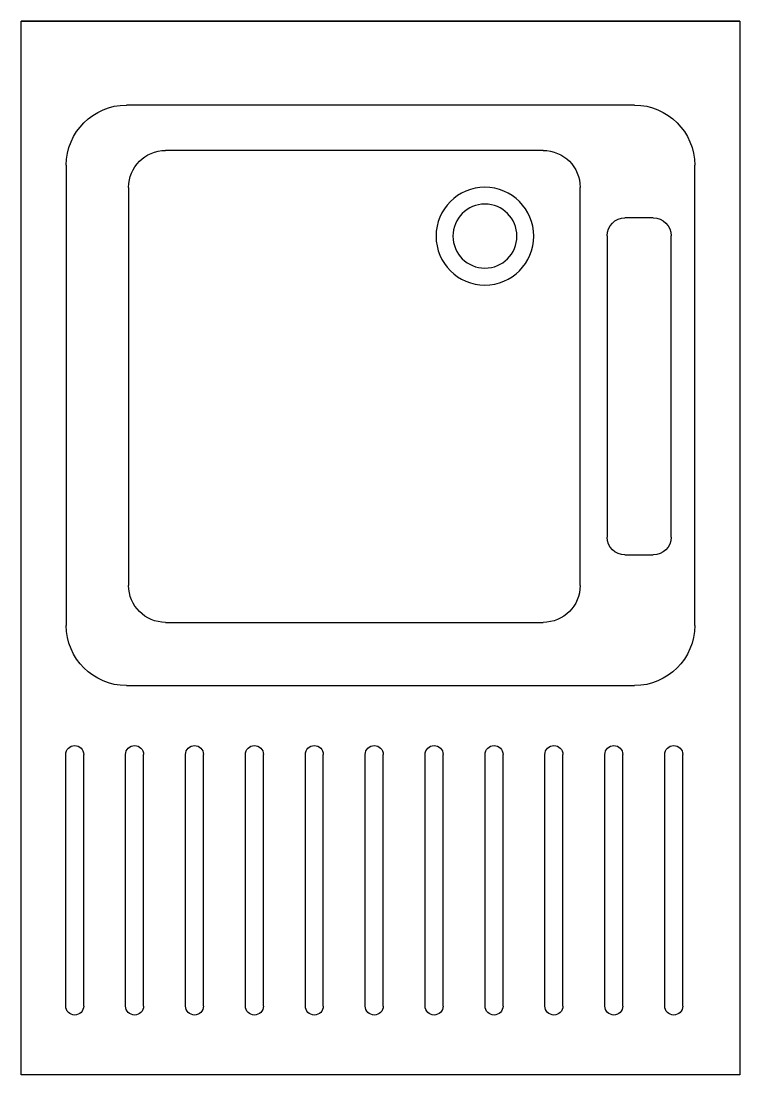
# Model space of a CAD drawing. Header units: inches. Extents: x 70 to 1974, y -315 to 363.
# Drawn here: x 1057.449 to 1057.945, y 340.292 to 341.019 of the extents above; entities that cross this region are included whole.
import ezdxf

# ---------------------------------------------------------------- set-up
doc = ezdxf.new("R2010")
doc.units = ezdxf.units.IN
doc.header["$MEASUREMENT"] = 0
doc.layers.add('Fur', color=1, linetype='Continuous')

# ---------------------------------------------------------------- blocks, each defined once
blk = doc.blocks.new('si')
at = {"layer": 'Fur', "color": 252}
for p, q in [((143.49726, 63.86606, -10.8), (143.49726, 64.36193, -10.8)), ((144.22394, 63.86606, -10.8), (144.22394, 64.36193, -10.8)), ((143.5967, 64.33074, -10.8), (143.91397, 64.33074, -10.8)), ((144.17642, 64.33113, -10.8), (144.00299, 64.33113, -10.8)), ((144.17642, 64.31873, -10.8), (144.00299, 64.31873, -10.8)), ((143.5552, 63.93874, -10.8), (143.5552, 64.28924, -10.8)), ((143.95547, 64.28924, -10.8), (143.95547, 63.93874, -10.8)), ((144.17642, 64.28981, -10.8), (144.00299, 64.28981, -10.8)), ((143.61195, 64.28774, -10.8), (143.88641, 64.28774, -10.8)), ((144.17642, 64.27741, -10.8), (144.00299, 64.27741, -10.8)), ((143.58647, 64.00175, -10.8), (143.58647, 64.26227, -10.8)), ((143.91189, 64.26227, -10.8), (143.91189, 64.00175, -10.8)), ((144.17642, 64.24849, -10.8), (144.00299, 64.24849, -10.8)), ((144.17642, 64.23609, -10.8), (144.00299, 64.23609, -10.8)), ((144.17642, 64.20716, -10.8), (144.00299, 64.20716, -10.8)), ((144.17642, 64.19477, -10.8), (144.00299, 64.19477, -10.8)), ((144.17642, 64.16584, -10.8), (144.00299, 64.16584, -10.8)), ((144.17642, 64.15344, -10.8), (144.00299, 64.15344, -10.8)), ((144.17642, 64.12452, -10.8), (144.00299, 64.12452, -10.8)), ((144.17642, 64.11212, -10.8), (144.00299, 64.11212, -10.8)), ((144.17642, 64.08319, -10.8), (144.00299, 64.08319, -10.8)), ((144.17642, 64.0708, -10.8), (144.00299, 64.0708, -10.8)), ((144.17642, 64.04187, -10.8), (144.00299, 64.04187, -10.8)), ((144.17642, 64.02948, -10.8), (144.00299, 64.02948, -10.8)), ((144.17642, 64.00055, -10.8), (144.00299, 64.00055, -10.8)), ((144.17642, 63.98815, -10.8), (144.00299, 63.98815, -10.8)), ((143.88641, 63.97627, -10.8), (143.61195, 63.97627, -10.8)), ((143.64529, 63.95768, -10.8), (143.85308, 63.95768, -10.8)), ((144.17642, 63.95923, -10.8), (144.00299, 63.95923, -10.8)), ((143.63297, 63.92584, -10.8), (143.63297, 63.94535, -10.8)), ((143.86541, 63.94535, -10.8), (143.86541, 63.92584, -10.8)), ((144.17642, 63.94683, -10.8), (144.00299, 63.94683, -10.8)), ((143.85308, 63.91351, -10.8), (143.64529, 63.91351, -10.8)), ((144.17642, 63.9179, -10.8), (144.00299, 63.9179, -10.8)), ((144.17642, 63.90551, -10.8), (144.00299, 63.90551, -10.8)), ((143.91397, 63.89724, -10.8), (143.5967, 63.89724, -10.8))]:
    blk.add_line(p, q, dxfattribs=at)
at = {"layer": 'Fur', "color": 252, "elevation": -10.8}
blk.add_lwpolyline([(144.22394, 64.36193), (143.49726, 64.36193), (143.49726, 63.86606), (144.22394, 63.86606)], close=True, dxfattribs=at)
at = {"layer": 'Fur', "color": 252}
for radius in [0.0337, 0.02208]:
    blk.add_circle((143.64556, 64.04196, -10.8), radius, dxfattribs=at)
for centre, radius, start, end in [((143.5967, 64.28924, -10.8), 0.0415, 90, 180), ((143.91397, 64.28924, -10.8), 0.0415, 0.00002, 89.99995), ((144.00299, 64.32493, -10.8), 0.0062, 90, 270), ((144.17642, 64.32493, -10.8), 0.0062, 270, 90), ((144.00299, 64.28361, -10.8), 0.0062, 90, 270), ((144.17642, 64.28361, -10.8), 0.0062, 270, 90), ((143.61195, 64.26227, -10.8), 0.02548, 90, 180), ((143.88641, 64.26227, -10.8), 0.02548, 0, 90), ((144.00299, 64.24229, -10.8), 0.0062, 90, 270), ((144.17642, 64.24229, -10.8), 0.0062, 270, 90), ((144.00299, 64.20096, -10.8), 0.0062, 90, 270), ((144.17642, 64.20096, -10.8), 0.0062, 270, 90), ((144.00299, 64.15964, -10.8), 0.0062, 90, 270), ((144.17642, 64.15964, -10.8), 0.0062, 270, 90), ((144.00299, 64.11832, -10.8), 0.0062, 90, 270), ((144.17642, 64.11832, -10.8), 0.0062, 270, 90), ((144.00299, 64.077, -10.8), 0.0062, 90, 270), ((144.17642, 64.077, -10.8), 0.0062, 270, 90), ((144.00299, 64.03567, -10.8), 0.0062, 90, 270), ((144.17642, 64.03567, -10.8), 0.0062, 270, 90), ((143.61195, 64.00175, -10.8), 0.02548, 180, 270), ((143.88641, 64.00175, -10.8), 0.02548, 270, 0), ((144.00299, 63.99435, -10.8), 0.0062, 90, 270), ((144.17642, 63.99435, -10.8), 0.0062, 270, 90), ((143.64529, 63.94535, -10.8), 0.01233, 90, 180), ((143.85308, 63.94535, -10.8), 0.01233, 0, 90), ((144.00299, 63.95303, -10.8), 0.0062, 90, 270), ((144.17642, 63.95303, -10.8), 0.0062, 270, 90), ((143.5967, 63.93874, -10.8), 0.0415, 180, 270), ((143.91397, 63.93874, -10.8), 0.0415, 270, 0), ((143.64529, 63.92584, -10.8), 0.01233, 180, 270), ((143.85308, 63.92584, -10.8), 0.01233, 270, 0), ((144.00299, 63.91171, -10.8), 0.0062, 90, 270), ((144.17642, 63.91171, -10.8), 0.0062, 270, 90)]:
    blk.add_arc(centre, radius, start, end, dxfattribs=at)

msp = doc.modelspace()

# ---------------------------------------------------------------- block references
at = {"xscale": -1, "rotation": 90}
msp.add_blockref('si', (1121.81071, 484.51623), dxfattribs=at)

doc.saveas('drawing.dxf')
